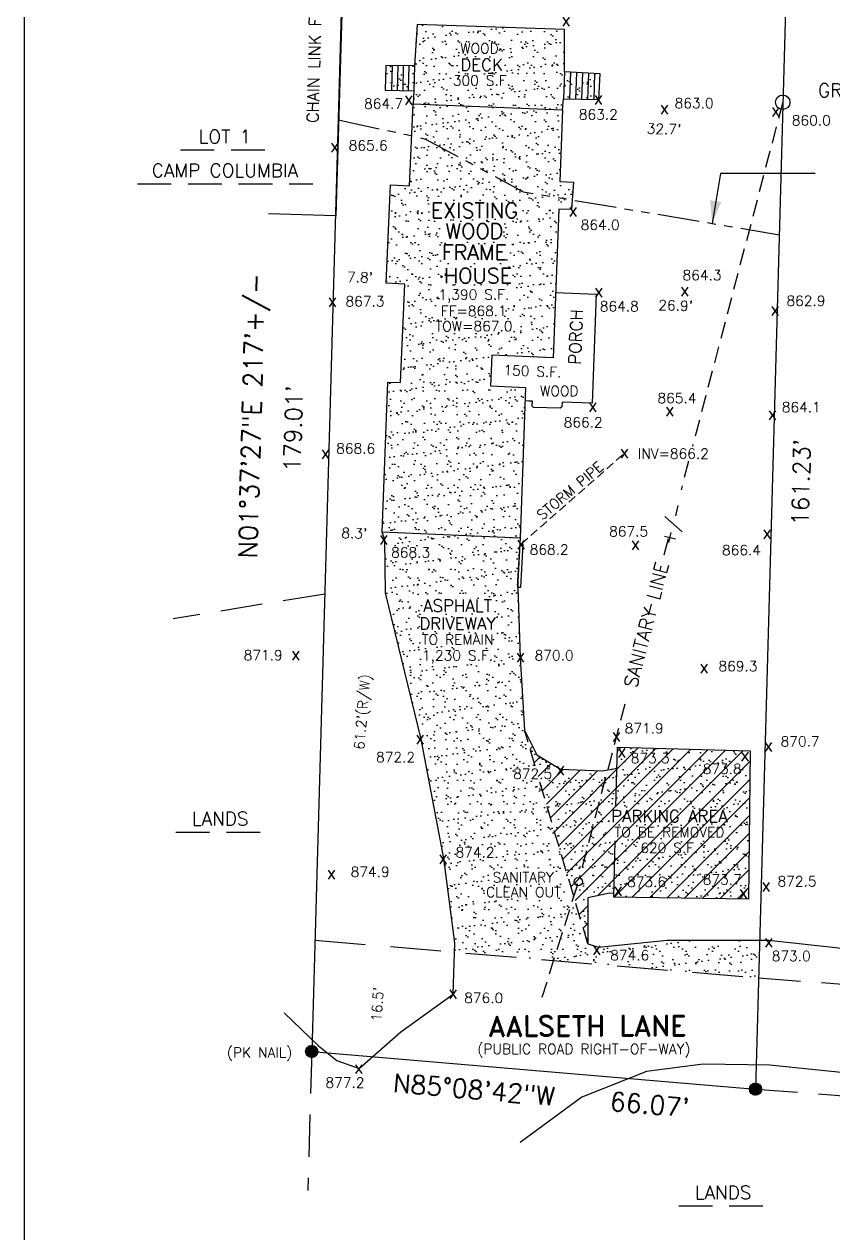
# Model space of a CAD drawing. Extents: x 855789 to 943791, y 436843 to 437263.
# Drawn here: x 855789.3 to 855909.3, y 436940.5 to 437119.9 of the extents above; entities that cross this region are included whole.
import ezdxf
from ezdxf.enums import TextEntityAlignment as Align

# ---------------------------------------------------------------- set-up
doc = ezdxf.new("R2010")
doc.units = 0
doc.header["$MEASUREMENT"] = 0
for name, pattern in [('DASHED', [0.75, 0.5, -0.25]), ('DASHED2', [0.375, 0.25, -0.125]), ('PHANTOM2', [1.25, 0.625, -0.125, 0.125, -0.125, 0.125, -0.125])]:
    doc.linetypes.add(name, pattern=pattern)
doc.layers.get('0').update_dxf_attribs({"linetype": 'CONTINUOUS'})
for name, color, linetype in [('AJOINERS', 3, 'DASHED2'), ('ANNOTATION', 6, 'CONTINUOUS'), ('boundry', 6, 'CONTINUOUS'), ('building', 3, 'CONTINUOUS'), ('BUILDINGS', 3, 'CONTINUOUS'), ('EOP', 7, 'CONTINUOUS'), ('os', 2, 'CONTINUOUS'), ('SHEET', 3, 'CONTINUOUS'), ('SYMBOLS', 3, 'DASHED2'), ('TITLES', 3, 'CONTINUOUS')]:
    doc.layers.add(name, color=color, linetype=linetype)
doc.styles.add('ROMAN S', font='romans.shx', dxfattribs={"height": 1.5})
doc.styles.add('ROMAND', font='romand', dxfattribs={"oblique": 10, "height": 8})
doc.styles.add('ROMANS', font='ROMANS.shx', dxfattribs={"height": 2})
doc.linetypes.add('FENCELINE1', pattern='A,0.25,-0.1,[133,ltypeshp.shx,S=0.1,R=0,X=-0.1,Y=0],-0.1,1', length=1.45)
pattern_1 = [(37.5, (0, 0), (-0.0787416976, 2.4085297113), [0, -1.9, 0, -2.125, 0, -2.03125]), (7.5, (0, 0), (2.212220882, 3.527682582), [0, -1.025, 0, -1.7125, 0, -0.65625]), (327.5, (-1.5375, 0), (3.892677327, 0.007073817), [0, -0.625, 0, -2.25, 0, -2.9375]), (317.5, (-1.5375, 0), (3.757658256, 1.097094456), [0, -0.3125, 0, -1.475, 0, -1.6875])]

# ---------------------------------------------------------------- blocks, each defined once
blk = doc.blocks.new('arrow1')
at = {"color": 0}
blk.add_point((0, 0), dxfattribs=at)
blk.add_solid([(-0.00696, 0.00174), (-0.00696, -0.00174), (0, 0)], dxfattribs=at)
blk = doc.blocks.new('*X5')
at = {"color": 0}
for p, q in [((4792.35, 13162.2, 100), (4794.27, 13164.12, 100)), ((4792.35, 13162.37, 100), (4794.1, 13164.12, 100)), ((4792.37, 13162.57, 100), (4793.91, 13164.11, 100)), ((4792.37, 13162.04, 100), (4794.43, 13164.1, 100)), ((4792.4, 13161.9, 100), (4794.58, 13164.07, 100)), ((4792.41, 13162.79, 100), (4793.69, 13164.06, 100)), ((4792.44, 13161.76, 100), (4794.72, 13164.03, 100)), ((4792.49, 13161.63, 100), (4794.84, 13163.98, 100)), ((4792.51, 13163.06, 100), (4793.41, 13163.96, 100)), ((4792.55, 13161.51, 100), (4794.97, 13163.93, 100)), ((4792.61, 13161.39, 100), (4795.08, 13163.87, 100)), ((4792.68, 13161.29, 100), (4795.19, 13163.8, 100)), ((4792.75, 13161.19, 100), (4795.29, 13163.72, 100)), ((4792.84, 13161.09, 100), (4795.38, 13163.64, 100)), ((4792.93, 13161, 100), (4795.47, 13163.55, 100)), ((4793.02, 13160.92, 100), (4795.55, 13163.45, 100)), ((4793.12, 13160.85, 100), (4795.63, 13163.35, 100)), ((4793.23, 13160.78, 100), (4795.7, 13163.24, 100)), ((4793.34, 13160.71, 100), (4795.76, 13163.13, 100)), ((4793.46, 13160.66, 100), (4795.81, 13163.01, 100)), ((4793.59, 13160.61, 100), (4795.86, 13162.88, 100)), ((4793.73, 13160.57, 100), (4795.9, 13162.74, 100)), ((4793.88, 13160.54, 100), (4795.93, 13162.59, 100)), ((4794.04, 13160.53, 100), (4795.95, 13162.43, 100)), ((4794.21, 13160.52, 100), (4795.95, 13162.26, 100)), ((4794.41, 13160.54, 100), (4795.93, 13162.07, 100)), ((4794.63, 13160.59, 100), (4795.89, 13161.84, 100)), ((4794.91, 13160.69, 100), (4795.78, 13161.56, 100))]:
    blk.add_line(p, q, dxfattribs=at)
blk = doc.blocks.new('A$C189B1A54')
at = {"layer": 'TITLES'}
blk.add_circle((0, 0), 0.9, dxfattribs=at)
at = {"layer": 'TITLES', "color": 2, "xscale": 0.4999998750863597, "yscale": 0.4999998749699444, "zscale": 0.4999998749999577}
blk.add_blockref('*X5', (-2397.07, -6581.16, -50), dxfattribs=at)

msp = doc.modelspace()

# ---------------------------------------------------------------- hatches: boundary and pattern name
at = {"layer": 'building', "ltscale": 0.5}
h = msp.add_hatch(dxfattribs=at)
h.set_pattern_fill('AR-SAND', color=2, scale=1.25, style=0)
h.set_pattern_definition(pattern_1)
h.paths.add_polyline_path([(855869.18, 437107.2), (855869.32, 437108.83), (855874.59, 437108.73), (855874.8, 437112.55), (855869.47, 437112.85), (855869.47, 437119.11), (855847.63, 437119.87), (855847.23, 437113.71), (855843, 437113.8), (855842.87, 437110.14), (855847.14, 437110.04), (855847.02, 437108.11)])
h.paths.add_polyline_path([(855853.49, 437115.19), (855860.24, 437115.19), (855860.24, 437117.44), (855853.49, 437117.44)], flags=24)
h.paths.add_polyline_path([(855852.14, 437110.43), (855862.32, 437110.43), (855862.32, 437112.68), (855852.14, 437112.68)], flags=24)
h.paths.add_polyline_path([(855853.52, 437112.53), (855860.85, 437112.53), (855860.85, 437115.23), (855853.52, 437115.23)], flags=24)
h = msp.add_hatch(dxfattribs=at)
h.set_pattern_fill('AR-SAND', color=2, scale=1.25, style=0)
h.set_pattern_definition(pattern_1)
h.paths.add_polyline_path([(855867.81, 437070.41), (855858.71, 437070.81), (855858.5, 437066.22), (855863.7, 437066), (855862.89, 437043.61), (855842.46, 437044.5), (855843.27, 437066.78), (855845.17, 437066.71), (855845.82, 437081.34), (855843.03, 437081.47), (855843.68, 437096.05), (855846.48, 437095.93), (855847.02, 437108.11), (855869.18, 437107.2), (855868.79, 437096.55), (855870.82, 437096.47), (855870.53, 437092.39), (855868.63, 437092.46), (855867.81, 437070.41)])
h.paths.add_polyline_path([(855848.76, 437090.58), (855863.5, 437090.58), (855863.5, 437093.96), (855848.76, 437093.96)], flags=24)
h.paths.add_polyline_path([(855851.07, 437087.51), (855861.19, 437087.51), (855861.19, 437090.89), (855851.07, 437090.89)], flags=24)
h.paths.add_polyline_path([(855849.45, 437073.94), (855862.63, 437073.96), (855862.63, 437076.21), (855849.45, 437076.19)], flags=24)
h.paths.add_polyline_path([(855850.7, 437076.21), (855861.38, 437076.23), (855861.38, 437078.48), (855850.7, 437078.46)], flags=24)
h.paths.add_polyline_path([(855849.92, 437078.28), (855862.17, 437078.3), (855862.16, 437080.98), (855849.91, 437080.96)], flags=24)
h.paths.add_polyline_path([(855850.04, 437080.89), (855861.77, 437080.89), (855861.77, 437084.26), (855850.04, 437084.26)], flags=24)
h.paths.add_polyline_path([(855850.53, 437084.37), (855861.73, 437084.37), (855861.73, 437087.74), (855850.53, 437087.74)], flags=24)
h = msp.add_hatch(dxfattribs=at)
h.set_pattern_fill('AR-SAND', color=2, scale=1.25, style=0)
h.set_pattern_definition(pattern_1)
h.paths.add_polyline_path([(855842.46, 437044.5), (855862.89, 437043.61), (855862.52, 437037.33), (855862.57, 437036.32), (855862.92, 437025.89), (855863.56, 437015.12), (855872.95, 436983.43), (855874.53, 436982.91), (855884.7, 436983.95), (855898.44, 436983.98), (855898.28, 436978.37), (855853.18, 436982.2), (855853.22, 436983.59), (855851.59, 436996.07), (855848.21, 437013.79), (855842.95, 437035.52), (855842.81, 437043.37)])
h.paths.add_polyline_path([(855875.8, 436980.59), (855882.55, 436980.59), (855882.55, 436982.84), (855875.8, 436982.84)], flags=24)
h.paths.add_polyline_path([(855856.82, 436989.97), (855870, 436989.97), (855870, 436992.22), (855856.82, 436992.22)], flags=24)
h.paths.add_polyline_path([(855858.11, 436992.17), (855868.65, 436992.17), (855868.65, 436994.42), (855858.11, 436994.42)], flags=24)
h.paths.add_polyline_path([(855852.84, 436995.87), (855859.59, 436995.87), (855859.59, 436998.12), (855852.84, 436998.12)], flags=24)
h.paths.add_polyline_path([(855861.39, 437007.52), (855868.14, 437007.52), (855868.14, 437009.77), (855861.39, 437009.77)], flags=24)
h.paths.add_polyline_path([(855847.6, 437032.26), (855859.64, 437032.26), (855859.64, 437034.96), (855847.6, 437034.96)], flags=24)
h.paths.add_polyline_path([(855847.49, 437024.74), (855859.74, 437024.74), (855859.74, 437027.41), (855847.49, 437027.41)], flags=24)
h.paths.add_polyline_path([(855847.32, 437027.44), (855859.92, 437027.44), (855859.92, 437029.69), (855847.32, 437029.69)], flags=24)
h.paths.add_polyline_path([(855847.08, 437029.6), (855860.16, 437029.6), (855860.16, 437032.3), (855847.08, 437032.3)], flags=24)
h.paths.add_polyline_path([(855843.29, 437040.37), (855850.04, 437040.37), (855850.04, 437042.62), (855843.29, 437042.62)], flags=24)
h = msp.add_hatch(dxfattribs=at)
h.set_pattern_fill('ANSI31', color=2, scale=15, style=0)
h.paths.add_polyline_path([(855876.16, 436990.92), (855872.94, 436990.22), (855872.95, 436983.43), (855863.56, 437015.12), (855865.38, 437011.48), (855868.89, 437009.32), (855875.1, 437009.11), (855877.28, 437009.51), (855877.35, 437012.62), (855897.06, 437012.08), (855896.77, 436990.05), (855876.8, 436990.34), (855876.82, 436990.9)])
h.paths.add_polyline_path([(855889.5, 437008.26), (855896.25, 437008.26), (855896.25, 437010.51), (855889.5, 437010.51)], flags=24)
h.paths.add_polyline_path([(855878.83, 437009.85), (855885.58, 437009.85), (855885.58, 437012.1), (855878.83, 437012.1)], flags=24)
h.paths.add_polyline_path([(855879.99, 436996.53), (855890.1, 436996.53), (855890.1, 436998.78), (855879.99, 436998.78)], flags=24)
h.paths.add_polyline_path([(855875.39, 436998.88), (855894.71, 436998.88), (855894.71, 437001.13), (855875.39, 437001.13)], flags=24)
h.paths.add_polyline_path([(855875, 437001.03), (855895.1, 437001.03), (855895.1, 437003.73), (855875, 437003.73)], flags=24)
h.paths.add_polyline_path([(855878.29, 436991.51), (855885.04, 436991.51), (855885.04, 436993.76), (855878.29, 436993.76)], flags=24)
h.paths.add_polyline_path([(855889.51, 436991.84), (855896.26, 436991.84), (855896.26, 436994.09), (855889.51, 436994.09)], flags=24)
h.paths.add_polyline_path([(855861.39, 437007.52), (855868.14, 437007.52), (855868.14, 437009.77), (855861.39, 437009.77)], flags=9)
h = msp.add_hatch(dxfattribs=at)
h.set_pattern_fill('AR-SAND', color=2, scale=1.25, style=0)
h.set_pattern_definition(pattern_1)
h.paths.add_polyline_path([(855876.16, 436990.92), (855872.94, 436990.22), (855872.95, 436983.43), (855863.56, 437015.12), (855865.38, 437011.48), (855868.89, 437009.32), (855875.1, 437009.11), (855877.28, 437009.51), (855877.35, 437012.62), (855897.06, 437012.08), (855896.77, 436990.05), (855876.8, 436990.34), (855876.82, 436990.9)])
h.paths.add_polyline_path([(855889.5, 437008.26), (855896.25, 437008.26), (855896.25, 437010.51), (855889.5, 437010.51)], flags=24)
h.paths.add_polyline_path([(855875, 437001.03), (855895.1, 437001.03), (855895.1, 437003.73), (855875, 437003.73)], flags=24)
h.paths.add_polyline_path([(855875.39, 436998.88), (855894.71, 436998.88), (855894.71, 437001.13), (855875.39, 437001.13)], flags=24)
h.paths.add_polyline_path([(855879.99, 436996.53), (855890.1, 436996.53), (855890.1, 436998.78), (855879.99, 436998.78)], flags=24)
h.paths.add_polyline_path([(855878.83, 437009.85), (855885.58, 437009.85), (855885.58, 437012.1), (855878.83, 437012.1)], flags=24)
h.paths.add_polyline_path([(855861.39, 437007.52), (855868.14, 437007.52), (855868.14, 437009.77), (855861.39, 437009.77)], flags=9)
h.paths.add_polyline_path([(855878.29, 436991.51), (855885.04, 436991.51), (855885.04, 436993.76), (855878.29, 436993.76)], flags=24)
h.paths.add_polyline_path([(855889.51, 436991.84), (855896.26, 436991.84), (855896.26, 436994.09), (855889.51, 436994.09)], flags=24)

# ---------------------------------------------------------------- linework, layer by layer
at = {"layer": 'AJOINERS', "ltscale": 25}
for p, q in [((855833.91, 437035.31), (855811.45, 437031.67)), ((855898.28, 436978.36), (855928.22, 436976.1)), ((855897.82, 436961.85), (855927.73, 436959.59))]:
    msp.add_line(p, q, dxfattribs=at)
at = {"layer": 'AJOINERS', "color": 4, "ltscale": 30}
msp.add_line((855832.45, 436983.96), (855898.28, 436978.37), dxfattribs=at)
at = {"layer": 'AJOINERS', "ltscale": 25}
msp.add_lwpolyline([(855831.98, 436967.44), (855831.4, 436946.83)], dxfattribs=at)
at = {"layer": 'boundry'}
for p in [(855903.48, 437164.37), (855831.98, 436967.44)]:
    msp.add_line(p, (855897.82, 436961.85), dxfattribs=at)
at = {"layer": 'boundry', "color": 0, "linetype": 'DASHED', "ltscale": 10}
for p, q in [((855812.52, 437101.24, 693.27), (855825.66, 437101.24, 693.27)), ((855806.14, 437096.21, 693.27), (855832.15, 437096.21, 693.27)), ((855811.82, 437000, 693.27), (855824.96, 437000, 693.27)), ((855886.44, 436944.53, 693.27), (855899.58, 436944.53, 693.27))]:
    msp.add_line(p, q, dxfattribs=at)
at = {"layer": 'boundry'}
msp.add_lwpolyline([(855838.15, 437184.82), (855831.98, 436967.44)], dxfattribs=at)
at = {"layer": 'building'}
for p, q in [((855846.48, 437095.93), (855847.02, 437108.11)), ((855847.02, 437108.11), (855869.18, 437107.2)), ((855869.18, 437107.2), (855868.79, 437096.55)), ((855892.63, 437097.76), (855891.39, 437090.35)), ((855906.69, 437097.76), (855892.63, 437097.76)), ((855843.03, 437081.47), (855843.68, 437096.05)), ((855843.68, 437096.05), (855846.48, 437095.93)), ((855868.79, 437096.55), (855870.82, 437096.47)), ((855870.82, 437096.47), (855870.53, 437092.39)), ((855868.63, 437092.46), (855867.81, 437070.41)), ((855870.53, 437092.39), (855868.63, 437092.46)), ((855845.82, 437081.34), (855843.03, 437081.47)), ((855845.17, 437066.71), (855845.82, 437081.34)), ((855858.71, 437070.81), (855858.5, 437066.22)), ((855867.81, 437070.41), (855858.71, 437070.81)), ((855867.81, 437070.41), (855867.81, 437070.41)), ((855842.46, 437044.5), (855843.27, 437066.78)), ((855843.27, 437066.78), (855845.17, 437066.71)), ((855858.5, 437066.22), (855863.7, 437066)), ((855863.7, 437066), (855862.89, 437043.61)), ((855862.89, 437043.61), (855842.46, 437044.5))]:
    msp.add_line(p, q, dxfattribs=at)
at = {"layer": 'building', "color": 2}
for p, q in [((855868.17, 437080.08), (855874.17, 437079.86)), ((855874.17, 437079.86), (855873.58, 437063.68)), ((855863.7, 437066), (855863.7, 437066)), ((855864.18, 437063.98), (855863.63, 437064)), ((855864.75, 437063.95), (855864.18, 437063.98)), ((855864.68, 437063.24), (855864.75, 437063.95)), ((855869.14, 437063.82), (855869.07, 437063.12)), ((855873.58, 437063.68), (855869.14, 437063.82)), ((855864.88, 437063.03), (855864.68, 437063.24)), ((855868.87, 437062.91), (855864.88, 437063.03)), ((855869.07, 437063.12), (855868.87, 437062.91))]:
    msp.add_line(p, q, dxfattribs=at)
msp.add_lwpolyline([(855869.18, 437107.2), (855869.32, 437108.83), (855874.59, 437108.73), (855874.8, 437112.55), (855869.47, 437112.85), (855869.47, 437119.11), (855847.63, 437119.87), (855847.23, 437113.71), (855843, 437113.8), (855842.87, 437110.14), (855847.14, 437110.04), (855847.02, 437108.11)], dxfattribs=at)
at = {"layer": 'building'}
msp.add_lwpolyline([(855863.29, 437042.77), (855862.97, 437036.3), (855862.57, 437036.32), (855862.89, 437042.79), (855863.29, 437042.77)], close=True, dxfattribs=at)
for centre, radius in [((855901.87, 437108.32), 1.07), ((855871.53, 436992.64), 0.609)]:
    msp.add_circle(centre, radius, dxfattribs=at)
at = {"layer": 'BUILDINGS', "linetype": 'PHANTOM2', "ltscale": 10, "flags": 128}
msp.add_lwpolyline([(855835.9, 437105.72), (855846.03, 437103.53), (855848.88, 437102.87), (855848.89, 437102.86), (855863.34, 437095.05), (855901.38, 437088.67)], dxfattribs=at)
at = {"layer": 'EOP', "color": 0}
for p, q in [((855843.91, 437113.79), (855843.81, 437110.12)), ((855844.74, 437113.77), (855844.65, 437110.1)), ((855845.57, 437113.75), (855845.48, 437110.08)), ((855846.4, 437113.73), (855846.31, 437110.06)), ((855870.37, 437112.8), (855870.22, 437108.81)), ((855871.27, 437112.75), (855871.12, 437108.79)), ((855872.17, 437112.7), (855872.02, 437108.78)), ((855873.07, 437112.65), (855872.92, 437108.76)), ((855873.96, 437112.6), (855873.82, 437108.74))]:
    msp.add_line(p, q, dxfattribs=at)
at = {"layer": 'EOP', "color": 1}
for p, q in [((855847.23, 437113.71), (855847.14, 437110.04)), ((855869.47, 437112.85), (855869.32, 437108.83))]:
    msp.add_line(p, q, dxfattribs=at)
for points in [[(855827.88, 436973.16), (855832.98, 436968.26), (855835.73, 436966.12), (855839.03, 436964.9), (855845.21, 436970.38), (855852.99, 436975.96), (855853.22, 436983.59), (855851.59, 436996.07), (855848.21, 437013.79), (855842.95, 437035.52), (855842.81, 437043.37), (855842.46, 437044.5)], [(855862.89, 437043.61), (855862.52, 437037.33), (855862.57, 437036.32), (855862.92, 437025.89), (855863.56, 437015.12), (855865.38, 437011.48), (855868.89, 437009.32), (855875.1, 437009.11), (855877.28, 437009.51)], [(855877.13, 437003.73), (855877.35, 437012.62), (855897.06, 437012.08), (855896.77, 436990.05), (855876.8, 436990.34), (855877.01, 436998.69)], [(855876.82, 436990.9), (855876.16, 436990.92), (855872.94, 436990.22), (855872.95, 436983.43), (855874.53, 436982.91), (855884.7, 436983.95), (855899.83, 436983.98), (855915.53, 436982.21)], [(855912.97, 436964.08), (855899.92, 436965.4), (855890.05, 436965.58), (855881.67, 436964.49), (855872.04, 436960.65), (855862.92, 436953.92)]]:
    msp.add_lwpolyline(points, dxfattribs=at)
at = {"layer": 'SHEET', "color": 1}
msp.add_line((855789.32, 437262.98, 693.27), (855789.32, 436842.98, 693.27), dxfattribs=at)
at = {"layer": 'SYMBOLS', "ltscale": 10}
for p, q in [((855865.14, 437009.77), (855863.56, 437015.12)), ((855872.95, 436983.43), (855865.81, 437007.52))]:
    msp.add_line(p, q, dxfattribs=at)
at = {"layer": 'SYMBOLS', "color": 1, "linetype": 'FENCELINE1', "ltscale": 4, "flags": 128}
msp.add_lwpolyline([(855827.38, 437153.41), (855837.38, 437153.11), (855835.58, 437091.48), (855825.59, 437091.77)], dxfattribs=at)
at = {"layer": 'SYMBOLS', "ltscale": 10}
for points in [[(855901.87, 437108.32), (855888.49, 437057.29)], [(855887.9, 437055.04), (855886.78, 437050.78)], [(855884.88, 437043.52), (855884.23, 437041.05)], [(855882.34, 437033.83), (855881.93, 437032.27)], [(855878.44, 437018.98), (855871.69, 436993.22)], [(855871.35, 436992.05), (855866.14, 436975.45)]]:
    msp.add_lwpolyline(points, dxfattribs=at)
at = {"layer": 'SYMBOLS', "ltscale": 5}
msp.add_lwpolyline([(855863.09, 437042.78), (855878.49, 437056.3)], dxfattribs=at)

# ---------------------------------------------------------------- block references
at = {"layer": 'building'}
for p in [(855831.98, 436967.44), (855897.82, 436961.85)]:
    msp.add_blockref('A$C189B1A54', p, dxfattribs=at)
at = {"layer": 'SYMBOLS', "linetype": 'Continuous', "xscale": 480, "yscale": 480, "zscale": 480, "rotation": 260.4796157845722}
msp.add_blockref('arrow1', (855891.39, 437090.35), dxfattribs=at)

# ---------------------------------------------------------------- texts
at = {"color": 1, "style": 'ROMAN S'}
for s, p in [('LOT 1', (855819.1, 437102.23, 693.27)), ('CAMP COLUMBIA', (855819.1, 437097.2, 693.27)), ('LANDS', (855818.4, 437000.99, 693.27)), ('LANDS', (855893.02, 436945.52, 693.27))]:
    msp.add_text(s, height=2, dxfattribs=at).set_placement(p, align=Align.CENTER)
at = {"layer": 'ANNOTATION', "color": 1, "style": 'ROMANS'}
for s, height, rotation, p in [('CHAIN LINK FENCE LINE', 1.75, 88.4667, (855832.48, 437119.21, 693.27)), ('1,390 S.F.', 1.5, 0.0907, (855856.04, 437079.78, 693.27)), ('FF=868.1', 1.5, 0.0907, (855856.04, 437077.35, 693.27)), ('TOW=867.0', 1.5, 0.0907, (855856.04, 437075.08, 693.27)), ('150 S.F.', 1.5, 357.5989, (855864.74, 437068.4, 693.27)), ('STORM PIPE', 1.5, 40.0486, (855870.31, 437050.68, 693.27)), ("16.5'", 1.5, 85.777, (855841.72, 436974.44, 693.27))]:
    msp.add_text(s, height=height, rotation=rotation, dxfattribs=at).set_placement(p, align=Align.MIDDLE_CENTER)
for s, p in [('WOOD', (855856.87, 437116.32, 693.27)), ('300 S.F.', (855857.23, 437111.55, 693.27)), ('864.7', (855842.64, 437108.12, 693.27)), ('863.0', (855888.72, 437108.19, 693.27)), ('863.2', (855874.5, 437106.5, 693.27)), ('860.0', (855906.11, 437105.63, 693.27)), ('865.6', (855840.36, 437101.91, 693.27)), ('864.0', (855874.78, 437090.13, 693.27)), ('864.3', (855889.9, 437082.67, 693.27)), ('867.3', (855839.88, 437078.77, 693.27)), ('862.9', (855905.31, 437078.86, 693.27)), ('864.8', (855877.62, 437078.04, 693.27)), ('WOOD', (855868.72, 437065.47, 693.27)), ('865.4', (855886.18, 437064.42, 693.27)), ('864.1', (855904.63, 437063.07, 693.27)), ('866.2', (855872.26, 437060.81, 693.27)), ('868.6', (855838.51, 437056.93, 693.27)), ('INV=866.2', (855885.64, 437056.17, 693.27)), ('867.5', (855879.01, 437044.63, 693.27)), ('868.3', (855846.66, 437041.5, 693.27)), ('868.2', (855867.21, 437041.93, 693.27)), ('866.4', (855895.75, 437041.86, 693.27)), ('TO REMAIN', (855853.62, 437028.57, 693.27)), ('871.9', (855824.78, 437026.27, 693.27)), ('1,230 S.F.', (855853.62, 437026.22, 693.27)), ('870.0', (855867.95, 437026.24, 693.27)), ('869.3', (855895.22, 437024.63, 693.27)), ('871.9', (855881.31, 437015.41, 693.27)), ('870.7', (855904.45, 437013.46, 693.27)), ('872.2', (855844.42, 437011.13, 693.27)), ('873.3', (855882.21, 437010.97, 693.27)), ('873.8', (855892.88, 437009.38, 693.27)), ('872.5', (855864.76, 437008.65, 693.27)), ('TO BE REMOVED', (855885.05, 437000, 693.27)), ('874.2', (855856.22, 436996.99, 693.27)), ('620 S.F.', (855885.05, 436997.65, 693.27)), ('874.9', (855840.66, 436994.11, 693.27)), ('SANITARY', (855863.38, 436993.29, 693.27)), ('873.6', (855881.67, 436992.63, 693.27)), ('873.7', (855892.89, 436992.97, 693.27)), ('872.5', (855904, 436992.69, 693.27)), ('CLEAN OUT', (855863.41, 436991.1, 693.27)), ('874.6', (855879.17, 436981.72, 693.27)), ('873.0', (855903.13, 436981.61, 693.27)), ('876.0', (855857.5, 436975.39, 693.27)), ('(PK NAIL)', (855824.25, 436967.29, 693.27)), ('(PUBLIC ROAD RIGHT-OF-WAY)', (855872.37, 436967.81, 693.27)), ('877.2', (855836.91, 436962.81, 693.27))]:
    msp.add_text(s, height=1.5, dxfattribs=at).set_placement(p, align=Align.MIDDLE_CENTER)
at = {"layer": 'ANNOTATION', "color": 2, "style": 'ROMANS'}
for s, p in [('DECK', (855857.19, 437113.88, 693.27)), ('ASPHALT', (855853.62, 437033.61, 693.27)), ('DRIVEWAY', (855853.62, 437030.95, 693.27)), ('PARKING AREA', (855885.05, 437002.38, 693.27))]:
    msp.add_text(s, height=1.8, dxfattribs=at).set_placement(p, align=Align.MIDDLE_CENTER)
for s, height, rotation, p in [('GRINDER PUMP', 2, 0.0907, (855917.26, 437110.11, 693.27)), ('PORCH', 1.8, 87.5989, (855871.17, 437073.51, 693.27)), ('SANITARY LINE  +/-', 2, 75.3945, (855882.77, 437035.18, 693.27))]:
    msp.add_text(s, height=height, rotation=rotation, dxfattribs=at).set_placement(p, align=Align.MIDDLE_CENTER)
at = {"layer": 'ANNOTATION', "color": 4, "style": 'ROMANS'}
for s, rotation, p in [('N01%%d37\'27"E 217\'+/-', 88.376, (855823.08, 437061.79)), ('N85%%d08\'42"W   66.07\'', 355.1451, (855866.04, 436960.94))]:
    msp.add_text(s, height=2.75, rotation=rotation, dxfattribs=at).set_placement(p, align=Align.MIDDLE_CENTER)
at = {"layer": 'ANNOTATION', "color": 3, "style": 'ROMANS'}
for s, p in [("179.01'", (855829.23, 437059.88)), ("161.23'", (855904.59, 437051.92))]:
    msp.add_text(s, height=2.5, rotation=88.3975, dxfattribs=at).set_placement(p, align=Align.MIDDLE_CENTER)
at = {"layer": 'ANNOTATION', "color": 5, "style": 'ROMAND'}
msp.add_text('AALSETH LANE', height=3, rotation=0.1881, dxfattribs=at).set_placement((855872.89, 436971.24, 693.27), align=Align.MIDDLE_CENTER)
at = {"layer": 'building', "color": 1, "style": 'ROMANS'}
for s, rotation, p in [("32.7'", 358.376, (855881.67, 437103.67)), ("26.9'", 358.376, (855883.39, 437077.48)), ("61.2'(R/W)", 85.1451, (855839.74, 437012.16))]:
    msp.add_text(s, height=1.5, rotation=rotation, dxfattribs=at).set_placement(p)
at = {"layer": 'building', "color": 1, "char_height": 1.5, "attachment_point": 5, "rotation": 358.376, "style": 'ROMANS'}
for s, insert in [("\\A1;7.8'", (855839.15, 437082.35)), ("\\A1;8.3'", (855838.31, 437044.36))]:
    msp.add_mtext(s, dxfattribs=dict(at, insert=insert))
at = {"layer": 'os', "color": 3, "style": 'ROMANS'}
for s, p in [('EXISTING', (855856.13, 437091.14)), ('WOOD', (855856.13, 437088.07)), ('FRAME', (855856.13, 437084.93)), (' HOUSE', (855855.9, 437081.45))]:
    msp.add_text(s, height=2.25, dxfattribs=at).set_placement(p, align=Align.CENTER)
at = {"layer": 'TITLES', "style": 'ROMANS'}
for p in [(855868.97, 437119.03, 643.27), (855845.65, 437107.36, 643.27), (855873.8, 437107.39, 643.27), (855883.59, 437105.96, 643.27), (855900.11, 437105.6, 643.27), (855834.66, 437100.3, 643.27), (855870, 437090.79, 643.27), (855873.82, 437078.78, 643.27), (855886.58, 437078.96, 643.27), (855834.33, 437077.38, 643.27), (855899.99, 437076.06, 643.27), (855872.95, 437061.77, 643.27), (855884.38, 437061.13, 643.27), (855899.59, 437060.61, 643.27), (855833.29, 437054.78, 643.27), (855877.64, 437054.92, 643.27), (855841.91, 437042.09, 643.27), (855898.8, 437042.94, 643.27), (855862.3, 437041.39, 643.27), (855879.29, 437041.28, 643.27), (855828.86, 437024.9, 643.27), (855862.22, 437024.6, 643.27), (855889.48, 437022.99, 643.27), (855847.33, 437012.45, 643.27), (855876.46, 437012.87, 643.27), (855899.01, 437011.36, 643.27), (855877.25, 437010.48, 643.27), (855895.52, 437009.91, 643.27), (855868.15, 437007.87, 643.27), (855850.75, 436994.7, 643.27), (855834.17, 436992.43, 643.27), (855876.69, 436989.92, 643.27), (855898.67, 436990.59, 643.27), (855895.31, 436989.53, 643.27), (855873.53, 436981.19, 643.27), (855899.04, 436982.3, 643.27), (855852.23, 436974.66, 643.27), (855838.23, 436963.55, 643.27)]:
    msp.add_text('x', height=2, dxfattribs=at).set_placement(p, align=Align.BOTTOM_LEFT)

doc.saveas('drawing.dxf')
